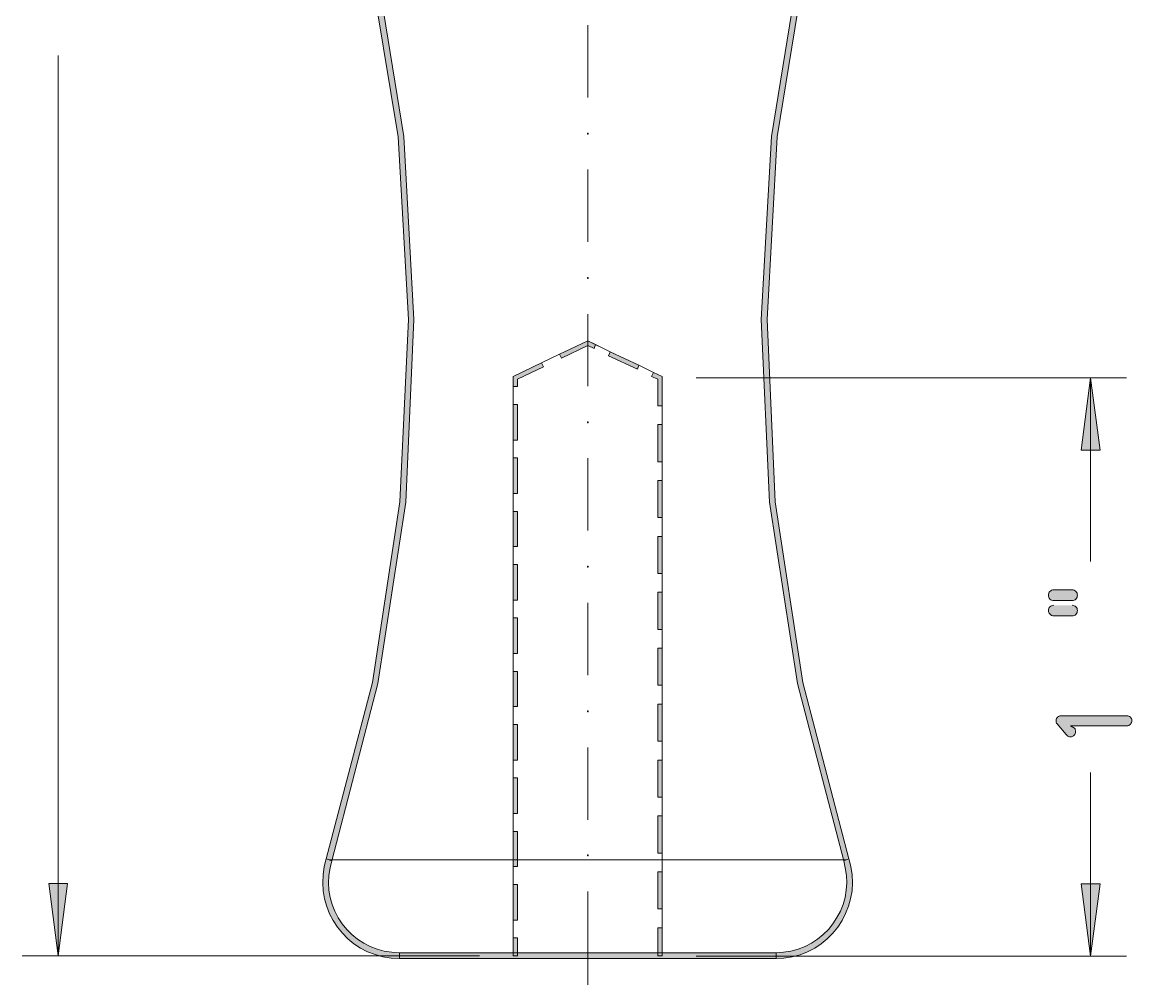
# Model space of a CAD drawing. Header units: inches. Extents: x -1525 to 612, y 0 to 1008.
# Drawn here: x 89.2 to 227.4, y 363.1 to 482.2 of the extents above; entities that cross this region are included whole.
import ezdxf

# ---------------------------------------------------------------- set-up
doc = ezdxf.new("R2010")
doc.units = ezdxf.units.IN
doc.header["$MEASUREMENT"] = 0
doc.layers.add('Layer 1', color=7, linetype='Continuous', lineweight=0)

# ---------------------------------------------------------------- blocks, each defined once
blk = doc.blocks.new('Block_33')
at = {"layer": 'Layer 1', "true_color": 0x000000, "transparency": 33554687}
h = blk.add_hatch(color=18, dxfattribs=at)
h.dxf.hatch_style = 2
h.paths.add_polyline_path([(127.08, 378), (127.8, 377.76), (133.5, 399.84), (136.98, 422.4), (138, 445.14), (136.74, 467.94), (133.08, 490.44), (132.36, 490.26), (136.02, 467.88), (137.34, 445.14), (136.26, 422.46), (132.84, 399.96), (127.08, 378)])
h = blk.add_hatch(color=18, dxfattribs=at)
h.dxf.hatch_style = 2
h.paths.add_polyline_path([(186.9, 490.26), (186.18, 490.44), (182.52, 467.94), (181.26, 445.14), (182.28, 422.4), (185.76, 399.84), (191.52, 377.76), (192.18, 378), (186.42, 399.96), (183, 422.46), (181.98, 445.14), (183.24, 467.88), (186.9, 490.26)])
h = blk.add_hatch(color=18, dxfattribs=at)
h.dxf.hatch_style = 2
edge = h.paths.add_edge_path()
edge.add_spline(control_points=[(150.36, 365.94), (150.36, 365.94), (150.9, 365.94), (150.9, 365.94), (150.9, 365.94), (150.9, 368.16), (150.9, 368.16), (150.9, 368.16), (150.36, 368.16), (150.36, 368.16), (150.36, 368.16), (150.36, 370.38), (150.36, 370.38), (150.36, 370.38), (150.9, 370.38), (150.9, 370.38), (150.9, 370.38), (150.9, 374.82), (150.9, 374.82), (150.9, 374.82), (150.36, 374.82), (150.36, 374.82), (150.36, 374.82), (150.36, 377.04), (150.36, 377.04), (150.36, 377.04), (150.9, 377.04), (150.9, 377.04), (150.9, 377.04), (150.9, 381.42), (150.9, 381.42), (150.9, 381.42), (150.36, 381.42), (150.36, 381.42), (150.36, 381.42), (150.36, 383.64), (150.36, 383.64), (150.36, 383.64), (150.9, 383.64), (150.9, 383.64), (150.9, 383.64), (150.9, 388.08), (150.9, 388.08), (150.9, 388.08), (150.36, 388.08), (150.36, 388.08), (150.36, 388.08), (150.36, 390.3), (150.36, 390.3), (150.36, 390.3), (150.9, 390.3), (150.9, 390.3), (150.9, 390.3), (150.9, 394.74), (150.9, 394.74), (150.9, 394.74), (150.36, 394.74), (150.36, 394.74), (150.36, 394.74), (150.36, 396.96), (150.36, 396.96), (150.36, 396.96), (150.9, 396.96), (150.9, 396.96), (150.9, 396.96), (150.9, 401.34), (150.9, 401.34), (150.9, 401.34), (150.36, 401.34), (150.36, 401.34), (150.36, 401.34), (150.36, 403.56), (150.36, 403.56), (150.36, 403.56), (150.9, 403.56), (150.9, 403.56), (150.9, 403.56), (150.9, 408), (150.9, 408), (150.9, 408), (150.36, 408), (150.36, 408), (150.36, 408), (150.36, 410.22), (150.36, 410.22), (150.36, 410.22), (150.9, 410.22), (150.9, 410.22), (150.9, 410.22), (150.9, 414.66), (150.9, 414.66), (150.9, 414.66), (150.36, 414.66), (150.36, 414.66), (150.36, 414.66), (150.36, 416.88), (150.36, 416.88), (150.36, 416.88), (150.9, 416.88), (150.9, 416.88), (150.9, 416.88), (150.9, 421.26), (150.9, 421.26), (150.9, 421.26), (150.36, 421.26), (150.36, 421.26), (150.36, 421.26), (150.36, 423.48), (150.36, 423.48), (150.36, 423.48), (150.9, 423.48), (150.9, 423.48), (150.9, 423.48), (150.9, 427.92), (150.9, 427.92), (150.9, 427.92), (150.36, 427.92), (150.36, 427.92), (150.36, 427.92), (150.36, 430.14), (150.36, 430.14), (150.36, 430.14), (150.9, 430.14), (150.9, 430.14), (150.9, 430.14), (150.9, 434.58), (150.9, 434.58), (150.9, 434.58), (150.36, 434.58), (150.36, 434.58), (150.36, 434.58), (150.36, 436.8), (150.36, 436.8), (150.36, 436.8), (150.9, 436.8), (150.9, 436.8), (150.9, 436.8), (150.9, 437.7), (150.9, 437.7), (150.9, 437.7), (154.14, 439.26), (154.14, 439.26), (154.14, 439.26), (153.9, 439.74), (153.9, 439.74), (153.9, 439.74), (156.12, 440.82), (156.12, 440.82), (156.12, 440.82), (156.36, 440.34), (156.36, 440.34), (156.36, 440.34), (159.66, 441.9), (159.66, 441.9), (159.66, 441.9), (160.44, 441.54), (160.44, 441.54), (160.44, 441.54), (160.62, 442.02), (160.62, 442.02), (160.62, 442.02), (162.42, 441.12), (162.42, 441.12), (162.42, 441.12), (162.24, 440.64), (162.24, 440.64), (162.24, 440.64), (165.84, 438.96), (165.84, 438.96), (165.84, 438.96), (166.02, 439.44), (166.02, 439.44), (166.02, 439.44), (167.82, 438.54), (167.82, 438.54), (167.82, 438.54), (167.58, 438.06), (167.58, 438.06), (167.58, 438.06), (168.36, 437.7), (168.36, 437.7), (168.36, 437.7), (168.36, 434.4), (168.36, 434.4), (168.36, 434.4), (168.9, 434.4), (168.9, 434.4), (168.9, 434.4), (168.9, 432.06), (168.9, 432.06), (168.9, 432.06), (168.36, 432.06), (168.36, 432.06), (168.36, 432.06), (168.36, 427.44), (168.36, 427.44), (168.36, 427.44), (168.9, 427.44), (168.9, 427.44), (168.9, 427.44), (168.9, 425.1), (168.9, 425.1), (168.9, 425.1), (168.36, 425.1), (168.36, 425.1), (168.36, 425.1), (168.36, 420.48), (168.36, 420.48), (168.36, 420.48), (168.9, 420.48), (168.9, 420.48), (168.9, 420.48), (168.9, 418.14), (168.9, 418.14), (168.9, 418.14), (168.36, 418.14), (168.36, 418.14), (168.36, 418.14), (168.36, 413.52), (168.36, 413.52), (168.36, 413.52), (168.9, 413.52), (168.9, 413.52), (168.9, 413.52), (168.9, 411.18), (168.9, 411.18), (168.9, 411.18), (168.36, 411.18), (168.36, 411.18), (168.36, 411.18), (168.36, 406.56), (168.36, 406.56), (168.36, 406.56), (168.9, 406.56), (168.9, 406.56), (168.9, 406.56), (168.9, 404.22), (168.9, 404.22), (168.9, 404.22), (168.36, 404.22), (168.36, 404.22), (168.36, 404.22), (168.36, 399.6), (168.36, 399.6), (168.36, 399.6), (168.9, 399.6), (168.9, 399.6), (168.9, 399.6), (168.9, 397.26), (168.9, 397.26), (168.9, 397.26), (168.36, 397.26), (168.36, 397.26), (168.36, 397.26), (168.36, 392.64), (168.36, 392.64), (168.36, 392.64), (168.9, 392.64), (168.9, 392.64), (168.9, 392.64), (168.9, 390.3), (168.9, 390.3), (168.9, 390.3), (168.36, 390.3), (168.36, 390.3), (168.36, 390.3), (168.36, 385.68), (168.36, 385.68), (168.36, 385.68), (168.9, 385.68), (168.9, 385.68), (168.9, 385.68), (168.9, 383.34), (168.9, 383.34), (168.9, 383.34), (168.36, 383.34), (168.36, 383.34), (168.36, 383.34), (168.36, 378.72), (168.36, 378.72), (168.36, 378.72), (168.9, 378.72), (168.9, 378.72), (168.9, 378.72), (168.9, 376.38), (168.9, 376.38), (168.9, 376.38), (168.36, 376.38), (168.36, 376.38), (168.36, 376.38), (168.36, 371.76), (168.36, 371.76), (168.36, 371.76), (168.9, 371.76), (168.9, 371.76), (168.9, 371.76), (168.9, 369.42), (168.9, 369.42), (168.9, 369.42), (168.36, 369.42), (168.36, 369.42), (168.36, 369.42), (168.36, 365.94), (168.36, 365.94), (168.36, 365.94), (168.9, 365.94), (168.9, 365.94), (168.9, 365.94), (168.9, 369.42), (168.9, 369.42), (168.9, 391.08), (168.9, 412.74), (168.9, 434.4), (168.9, 434.4), (168.9, 438.06), (168.9, 438.06), (168.9, 438.06), (167.82, 438.54), (167.82, 438.54), (167.82, 438.54), (166.02, 439.44), (166.02, 439.44), (166.02, 439.44), (162.42, 441.12), (162.42, 441.12), (162.42, 441.12), (159.66, 442.5), (159.66, 442.5), (159.66, 442.5), (156.12, 440.82), (156.12, 440.82), (156.12, 440.82), (153.9, 439.74), (153.9, 439.74), (153.9, 439.74), (150.36, 438.06), (150.36, 438.06), (150.36, 438.06), (150.36, 436.8), (150.36, 436.8), (150.36, 413.92), (150.36, 391.04), (150.36, 368.16), (150.36, 368.16), (150.36, 365.94), (150.36, 365.94)], knot_values=[0, 0, 0, 0, 1, 1, 1, 2, 2, 2, 3, 3, 3, 4, 4, 4, 5, 5, 5, 6, 6, 6, 7, 7, 7, 8, 8, 8, 9, 9, 9, 10, 10, 10, 11, 11, 11, 12, 12, 12, 13, 13, 13, 14, 14, 14, 15, 15, 15, 16, 16, 16, 17, 17, 17, 18, 18, 18, 19, 19, 19, 20, 20, 20, 21, 21, 21, 22, 22, 22, 23, 23, 23, 24, 24, 24, 25, 25, 25, 26, 26, 26, 27, 27, 27, 28, 28, 28, 29, 29, 29, 30, 30, 30, 31, 31, 31, 32, 32, 32, 33, 33, 33, 34, 34, 34, 35, 35, 35, 36, 36, 36, 37, 37, 37, 38, 38, 38, 39, 39, 39, 40, 40, 40, 41, 41, 41, 42, 42, 42, 43, 43, 43, 44, 44, 44, 45, 45, 45, 46, 46, 46, 47, 47, 47, 48, 48, 48, 49, 49, 49, 50, 50, 50, 51, 51, 51, 52, 52, 52, 53, 53, 53, 54, 54, 54, 55, 55, 55, 56, 56, 56, 57, 57, 57, 58, 58, 58, 59, 59, 59, 60, 60, 60, 61, 61, 61, 62, 62, 62, 63, 63, 63, 64, 64, 64, 65, 65, 65, 66, 66, 66, 67, 67, 67, 68, 68, 68, 69, 69, 69, 70, 70, 70, 71, 71, 71, 72, 72, 72, 73, 73, 73, 74, 74, 74, 75, 75, 75, 76, 76, 76, 77, 77, 77, 78, 78, 78, 79, 79, 79, 80, 80, 80, 81, 81, 81, 82, 82, 82, 83, 83, 83, 84, 84, 84, 85, 85, 85, 86, 86, 86, 87, 87, 87, 88, 88, 88, 89, 89, 89, 90, 90, 90, 91, 91, 91, 92, 92, 92, 93, 93, 93, 94, 94, 94, 95, 95, 95, 96, 96, 96, 97, 97, 97, 98, 98, 98, 99, 99, 99, 100, 100, 100, 101, 101, 101, 102, 102, 102, 103, 103, 103, 104, 104, 104, 105, 105, 105, 106, 106, 106, 107, 107, 107, 108, 108, 108, 109, 109, 109, 110, 110, 110, 111, 111, 111, 112, 112, 112, 113, 113, 113, 114, 114, 114, 115, 115, 115, 115], degree=3, periodic=0)
edge.add_line((150.36, 365.94), (150.36, 365.94))
for points in [[(222.24, 428.88), (222.24, 437.88), (221.1, 428.88), (223.44, 428.88), (222.24, 437.88), (222.24, 428.88)], [(93.72, 374.94), (93.72, 365.94), (94.86, 374.94), (92.52, 374.94), (93.72, 365.94), (93.72, 374.94)], [(222.24, 374.88), (222.24, 365.88), (223.44, 374.88), (221.1, 374.88), (222.24, 365.88), (222.24, 374.88)]]:
    blk.add_hatch(color=18, dxfattribs=at).paths.add_polyline_path(points)
h = blk.add_hatch(color=18, dxfattribs=at)
h.dxf.hatch_style = 2
edge = h.paths.add_edge_path()
edge.add_spline(control_points=[(218.1, 394.8), (217.98, 394.92), (217.98, 395.04), (217.98, 395.16), (217.98, 395.28), (217.98, 395.4), (218.04, 395.46), (218.16, 395.7), (218.34, 395.82), (218.64, 395.82), (218.64, 395.82), (226.8, 395.82), (226.8, 395.82), (226.98, 395.82), (227.1, 395.76), (227.22, 395.64), (227.34, 395.52), (227.4, 395.4), (227.4, 395.22), (227.4, 395.04), (227.34, 394.86), (227.22, 394.74), (227.1, 394.62), (226.98, 394.56), (226.8, 394.56), (226.8, 394.56), (219.78, 394.56), (219.78, 394.56), (219.78, 394.56), (220.26, 394.26), (220.26, 394.26), (220.38, 394.14), (220.38, 394.02), (220.38, 393.84), (220.38, 393.78), (220.38, 393.78), (220.38, 393.72), (220.38, 393.54), (220.26, 393.42), (220.14, 393.3), (220.02, 393.24), (219.9, 393.18), (219.78, 393.18), (219.78, 393.18), (219.66, 393.18), (219.66, 393.18), (219.48, 393.24), (219.36, 393.3), (219.24, 393.48), (219.24, 393.48), (218.1, 394.8), (218.1, 394.8)], knot_values=[0, 0, 0, 0, 1, 1, 1, 2, 2, 2, 3, 3, 3, 4, 4, 4, 5, 5, 5, 6, 6, 6, 7, 7, 7, 8, 8, 8, 9, 9, 9, 10, 10, 10, 11, 11, 11, 12, 12, 12, 13, 13, 13, 14, 14, 14, 15, 15, 15, 16, 16, 16, 17, 17, 17, 17], degree=3, periodic=0)
edge = h.paths.add_edge_path()
edge.add_spline(control_points=[(219.96, 411.48), (220.14, 411.48), (220.32, 411.42), (220.44, 411.3), (220.56, 411.18), (220.62, 411), (220.62, 410.82), (220.62, 410.64), (220.56, 410.46), (220.44, 410.34), (220.32, 410.22), (220.14, 410.16), (219.96, 410.16), (219.96, 410.16), (217.68, 410.16), (217.68, 410.16), (217.5, 410.16), (217.32, 410.22), (217.2, 410.34), (217.08, 410.52), (217.02, 410.64), (217.02, 410.82), (217.02, 411), (217.08, 411.18), (217.2, 411.3), (217.32, 411.42), (217.5, 411.48), (217.68, 411.48), (217.68, 411.48), (219.96, 411.48), (219.96, 411.48)], knot_values=[0, 0, 0, 0, 1, 1, 1, 2, 2, 2, 3, 3, 3, 4, 4, 4, 5, 5, 5, 6, 6, 6, 7, 7, 7, 8, 8, 8, 9, 9, 9, 10, 10, 10, 10], degree=3, periodic=0)
edge = h.paths.add_edge_path()
edge.add_spline(control_points=[(219.96, 409.56), (220.14, 409.56), (220.32, 409.5), (220.44, 409.38), (220.56, 409.26), (220.62, 409.08), (220.62, 408.9), (220.62, 408.72), (220.56, 408.6), (220.44, 408.42), (220.32, 408.3), (220.14, 408.24), (219.96, 408.24), (219.96, 408.24), (217.68, 408.24), (217.68, 408.24), (217.5, 408.24), (217.32, 408.3), (217.2, 408.48), (217.08, 408.6), (217.02, 408.72), (217.02, 408.9), (217.02, 409.08), (217.08, 409.26), (217.2, 409.38), (217.32, 409.5), (217.5, 409.56), (217.68, 409.56)], knot_values=[0, 0, 0, 0, 1, 1, 1, 2, 2, 2, 3, 3, 3, 4, 4, 4, 5, 5, 5, 6, 6, 6, 7, 7, 7, 8, 8, 8, 9, 9, 9, 9], degree=3, periodic=0)
edge.add_line((217.68, 409.56), (219.96, 409.56))
h = blk.add_hatch(color=18, dxfattribs=at)
h.dxf.hatch_style = 2
edge = h.paths.add_edge_path()
edge.add_spline(control_points=[(127.8, 377.76), (127.8, 377.76), (127.08, 378), (127.08, 378), (127.08, 378), (126.84, 377.04), (126.84, 377.04), (125.7, 371.54), (129.57, 366.22), (135.18, 365.64), (135.18, 365.64), (136.2, 365.58), (136.2, 365.58), (136.2, 365.58), (136.2, 366.3), (136.2, 366.3), (136.2, 366.3), (135.24, 366.36), (135.24, 366.36), (130.17, 366.81), (126.45, 371.89), (127.56, 376.86), (127.56, 376.86), (127.8, 377.76), (127.8, 377.76)], knot_values=[0, 0, 0, 0, 1, 1, 1, 2, 2, 2, 3, 3, 3, 4, 4, 4, 5, 5, 5, 6, 6, 6, 7, 7, 7, 8, 8, 8, 8], degree=3, periodic=0)
edge.add_line((127.8, 377.76), (127.8, 377.76))
h = blk.add_hatch(color=18, dxfattribs=at)
h.dxf.hatch_style = 2
edge = h.paths.add_edge_path()
edge.add_spline(control_points=[(183.12, 366.3), (183.12, 366.3), (183.12, 365.58), (183.12, 365.58), (183.12, 365.58), (184.08, 365.64), (184.08, 365.64), (189.68, 366.17), (193.57, 371.58), (192.42, 377.04), (192.42, 377.04), (192.18, 378), (192.18, 378), (192.18, 378), (191.52, 377.76), (191.52, 377.76), (191.52, 377.76), (191.7, 376.86), (191.7, 376.86), (192.83, 371.89), (189.1, 366.82), (184.02, 366.36), (184.02, 366.36), (183.12, 366.3), (183.12, 366.3)], knot_values=[0, 0, 0, 0, 1, 1, 1, 2, 2, 2, 3, 3, 3, 4, 4, 4, 5, 5, 5, 6, 6, 6, 7, 7, 7, 8, 8, 8, 8], degree=3, periodic=0)
edge.add_line((183.12, 366.3), (183.12, 366.3))
h = blk.add_hatch(color=18, dxfattribs=at)
h.dxf.hatch_style = 2
h.paths.add_polyline_path([(136.2, 365.58), (159.66, 365.58), (159.66, 366.3), (136.2, 366.3)])
h = blk.add_hatch(color=18, dxfattribs=at)
h.dxf.hatch_style = 2
h.paths.add_polyline_path([(159.66, 365.58), (183.12, 365.58), (183.12, 366.3), (159.66, 366.3)])
at = {"layer": 'Layer 1', "color": 18, "lineweight": 9, "true_color": 0x000000}
for p, q in [((159.66, 472.8), (159.66, 481.8)), ((93.72, 374.94), (93.72, 478.02)), ((159.66, 454.8), (159.66, 463.8)), ((159.66, 436.86), (159.66, 445.8)), ((166.02, 439.44), (162.42, 441.12)), ((173.16, 437.88), (226.74, 437.88)), ((150.36, 434.58), (150.36, 430.14)), ((168.9, 427.44), (168.9, 432.06)), ((222.24, 428.88), (222.24, 415.02)), ((150.36, 427.92), (150.36, 423.48)), ((159.66, 418.86), (159.66, 427.86)), ((168.9, 420.48), (168.9, 425.1)), ((150.36, 421.26), (150.36, 416.88)), ((168.9, 413.52), (168.9, 418.14)), ((150.36, 414.66), (150.36, 410.22)), ((168.9, 406.56), (168.9, 411.18)), ((159.66, 400.86), (159.66, 409.86)), ((150.36, 408), (150.36, 403.56)), ((168.9, 399.6), (168.9, 404.22)), ((150.36, 401.34), (150.36, 396.96)), ((168.9, 392.64), (168.9, 397.26)), ((150.36, 394.74), (150.36, 390.3)), ((159.66, 382.86), (159.66, 391.86)), ((168.9, 385.68), (168.9, 390.3)), ((222.24, 374.88), (222.24, 388.74)), ((150.36, 388.08), (150.36, 383.64)), ((168.9, 378.72), (168.9, 383.34)), ((150.36, 381.42), (150.36, 377.04)), ((159.66, 377.88), (127.44, 377.88)), ((191.82, 377.88), (159.66, 377.88)), ((168.9, 371.76), (168.9, 376.38)), ((150.36, 374.82), (150.36, 370.38)), ((159.66, 361.44), (159.66, 373.92)), ((150.36, 368.16), (150.36, 365.94)), ((146.16, 365.94), (89.22, 365.94)), ((173.16, 365.88), (226.74, 365.88))]:
    blk.add_line(p, q, dxfattribs=at)
at = {"layer": 'Layer 1'}
for points in [[(127.08, 378), (127.8, 377.76), (133.5, 399.84), (136.98, 422.4), (138, 445.14), (136.74, 467.94), (133.08, 490.44), (132.36, 490.26), (136.02, 467.88), (137.34, 445.14), (136.26, 422.46), (132.84, 399.96), (127.08, 378)], [(186.9, 490.26), (186.18, 490.44), (182.52, 467.94), (181.26, 445.14), (182.28, 422.4), (185.76, 399.84), (191.52, 377.76), (192.18, 378), (186.42, 399.96), (183, 422.46), (181.98, 445.14), (183.24, 467.88), (186.9, 490.26)], [(222.24, 428.88), (222.24, 437.88), (221.1, 428.88), (223.44, 428.88), (222.24, 437.88), (222.24, 428.88)], [(93.72, 374.94), (93.72, 365.94), (94.86, 374.94), (92.52, 374.94), (93.72, 365.94), (93.72, 374.94)], [(222.24, 374.88), (222.24, 365.88), (223.44, 374.88), (221.1, 374.88), (222.24, 365.88), (222.24, 374.88)]]:
    blk.add_lwpolyline(points, dxfattribs=at)
at = {"layer": 'Layer 1', "color": 18, "lineweight": 9, "true_color": 0x000000}
for points in [[(127.08, 378), (127.8, 377.76), (133.5, 399.84), (136.98, 422.4), (138, 445.14), (136.74, 467.94), (133.08, 490.44), (132.36, 490.26), (136.02, 467.88), (137.34, 445.14), (136.26, 422.46), (132.84, 399.96), (127.08, 378)], [(186.9, 490.26), (186.18, 490.44), (182.52, 467.94), (181.26, 445.14), (182.28, 422.4), (185.76, 399.84), (191.52, 377.76), (192.18, 378), (186.42, 399.96), (183, 422.46), (181.98, 445.14), (183.24, 467.88), (186.9, 490.26)], [(160.62, 442.02), (159.66, 442.5), (156.12, 440.82)], [(156.12, 440.82), (156.36, 440.34), (159.66, 441.9), (160.44, 441.54), (160.62, 442.02)], [(162.42, 441.12), (162.24, 440.64), (165.84, 438.96), (166.02, 439.44)], [(150.36, 436.8), (150.9, 436.8), (150.9, 437.7), (154.14, 439.26), (153.9, 439.74)], [(153.9, 439.74), (150.36, 438.06), (150.36, 436.8)], [(167.82, 438.54), (167.58, 438.06), (168.36, 437.7), (168.36, 434.4), (168.9, 434.4)], [(168.9, 434.4), (168.9, 438.06), (167.82, 438.54)], [(222.24, 437.88), (221.1, 428.88), (223.44, 428.88), (222.24, 437.88)], [(150.36, 430.14), (150.9, 430.14), (150.9, 434.58), (150.36, 434.58)], [(168.9, 432.06), (168.36, 432.06), (168.36, 427.44), (168.9, 427.44)], [(150.36, 423.48), (150.9, 423.48), (150.9, 427.92), (150.36, 427.92)], [(168.9, 425.1), (168.36, 425.1), (168.36, 420.48), (168.9, 420.48)], [(150.36, 416.88), (150.9, 416.88), (150.9, 421.26), (150.36, 421.26)], [(168.9, 418.14), (168.36, 418.14), (168.36, 413.52), (168.9, 413.52)], [(150.36, 410.22), (150.9, 410.22), (150.9, 414.66), (150.36, 414.66)], [(168.9, 411.18), (168.36, 411.18), (168.36, 406.56), (168.9, 406.56)], [(150.36, 403.56), (150.9, 403.56), (150.9, 408), (150.36, 408)], [(168.9, 404.22), (168.36, 404.22), (168.36, 399.6), (168.9, 399.6)], [(150.36, 396.96), (150.9, 396.96), (150.9, 401.34), (150.36, 401.34)], [(168.9, 397.26), (168.36, 397.26), (168.36, 392.64), (168.9, 392.64)], [(150.36, 390.3), (150.9, 390.3), (150.9, 394.74), (150.36, 394.74)], [(168.9, 390.3), (168.36, 390.3), (168.36, 385.68), (168.9, 385.68)], [(150.36, 383.64), (150.9, 383.64), (150.9, 388.08), (150.36, 388.08)], [(168.9, 383.34), (168.36, 383.34), (168.36, 378.72), (168.9, 378.72)], [(150.36, 377.04), (150.9, 377.04), (150.9, 381.42), (150.36, 381.42)], [(168.9, 376.38), (168.36, 376.38), (168.36, 371.76), (168.9, 371.76)], [(93.72, 365.94), (94.86, 374.94), (92.52, 374.94), (93.72, 365.94)], [(150.36, 370.38), (150.9, 370.38), (150.9, 374.82), (150.36, 374.82)], [(222.24, 365.88), (223.44, 374.88), (221.1, 374.88), (222.24, 365.88)], [(150.36, 365.94), (150.9, 365.94), (150.9, 368.16), (150.36, 368.16)]]:
    blk.add_lwpolyline(points, dxfattribs=at)
for points in [[(159.72, 468.24), (159.6, 468.24), (159.6, 468.36), (159.72, 468.36)], [(159.72, 450.24), (159.6, 450.24), (159.6, 450.36), (159.72, 450.36)], [(159.72, 432.3), (159.6, 432.3), (159.6, 432.42), (159.72, 432.42)], [(159.72, 414.3), (159.6, 414.3), (159.6, 414.42), (159.72, 414.42)], [(159.72, 396.3), (159.6, 396.3), (159.6, 396.42), (159.72, 396.42)], [(159.72, 378.36), (159.6, 378.36), (159.6, 378.48), (159.72, 378.48)], [(168.9, 369.42), (168.36, 369.42), (168.36, 365.94), (168.9, 365.94)], [(136.2, 365.58), (159.66, 365.58), (159.66, 366.3), (136.2, 366.3)], [(159.66, 365.58), (183.12, 365.58), (183.12, 366.3), (159.66, 366.3)]]:
    blk.add_lwpolyline(points, close=True, dxfattribs=at)
at = {"layer": 'Layer 1'}
for points in [[(136.2, 365.58), (159.66, 365.58), (159.66, 366.3), (136.2, 366.3)], [(159.66, 365.58), (183.12, 365.58), (183.12, 366.3), (159.66, 366.3)]]:
    blk.add_lwpolyline(points, close=True, dxfattribs=at)
for points, knots in [([(150.36, 365.94), (150.36, 365.94), (150.9, 365.94), (150.9, 365.94), (150.9, 365.94), (150.9, 368.16), (150.9, 368.16), (150.9, 368.16), (150.36, 368.16), (150.36, 368.16), (150.36, 368.16), (150.36, 370.38), (150.36, 370.38), (150.36, 370.38), (150.9, 370.38), (150.9, 370.38), (150.9, 370.38), (150.9, 374.82), (150.9, 374.82), (150.9, 374.82), (150.36, 374.82), (150.36, 374.82), (150.36, 374.82), (150.36, 377.04), (150.36, 377.04), (150.36, 377.04), (150.9, 377.04), (150.9, 377.04), (150.9, 377.04), (150.9, 381.42), (150.9, 381.42), (150.9, 381.42), (150.36, 381.42), (150.36, 381.42), (150.36, 381.42), (150.36, 383.64), (150.36, 383.64), (150.36, 383.64), (150.9, 383.64), (150.9, 383.64), (150.9, 383.64), (150.9, 388.08), (150.9, 388.08), (150.9, 388.08), (150.36, 388.08), (150.36, 388.08), (150.36, 388.08), (150.36, 390.3), (150.36, 390.3), (150.36, 390.3), (150.9, 390.3), (150.9, 390.3), (150.9, 390.3), (150.9, 394.74), (150.9, 394.74), (150.9, 394.74), (150.36, 394.74), (150.36, 394.74), (150.36, 394.74), (150.36, 396.96), (150.36, 396.96), (150.36, 396.96), (150.9, 396.96), (150.9, 396.96), (150.9, 396.96), (150.9, 401.34), (150.9, 401.34), (150.9, 401.34), (150.36, 401.34), (150.36, 401.34), (150.36, 401.34), (150.36, 403.56), (150.36, 403.56), (150.36, 403.56), (150.9, 403.56), (150.9, 403.56), (150.9, 403.56), (150.9, 408), (150.9, 408), (150.9, 408), (150.36, 408), (150.36, 408), (150.36, 408), (150.36, 410.22), (150.36, 410.22), (150.36, 410.22), (150.9, 410.22), (150.9, 410.22), (150.9, 410.22), (150.9, 414.66), (150.9, 414.66), (150.9, 414.66), (150.36, 414.66), (150.36, 414.66), (150.36, 414.66), (150.36, 416.88), (150.36, 416.88), (150.36, 416.88), (150.9, 416.88), (150.9, 416.88), (150.9, 416.88), (150.9, 421.26), (150.9, 421.26), (150.9, 421.26), (150.36, 421.26), (150.36, 421.26), (150.36, 421.26), (150.36, 423.48), (150.36, 423.48), (150.36, 423.48), (150.9, 423.48), (150.9, 423.48), (150.9, 423.48), (150.9, 427.92), (150.9, 427.92), (150.9, 427.92), (150.36, 427.92), (150.36, 427.92), (150.36, 427.92), (150.36, 430.14), (150.36, 430.14), (150.36, 430.14), (150.9, 430.14), (150.9, 430.14), (150.9, 430.14), (150.9, 434.58), (150.9, 434.58), (150.9, 434.58), (150.36, 434.58), (150.36, 434.58), (150.36, 434.58), (150.36, 436.8), (150.36, 436.8), (150.36, 436.8), (150.9, 436.8), (150.9, 436.8), (150.9, 436.8), (150.9, 437.7), (150.9, 437.7), (150.9, 437.7), (154.14, 439.26), (154.14, 439.26), (154.14, 439.26), (153.9, 439.74), (153.9, 439.74), (153.9, 439.74), (156.12, 440.82), (156.12, 440.82), (156.12, 440.82), (156.36, 440.34), (156.36, 440.34), (156.36, 440.34), (159.66, 441.9), (159.66, 441.9), (159.66, 441.9), (160.44, 441.54), (160.44, 441.54), (160.44, 441.54), (160.62, 442.02), (160.62, 442.02), (160.62, 442.02), (162.42, 441.12), (162.42, 441.12), (162.42, 441.12), (162.24, 440.64), (162.24, 440.64), (162.24, 440.64), (165.84, 438.96), (165.84, 438.96), (165.84, 438.96), (166.02, 439.44), (166.02, 439.44), (166.02, 439.44), (167.82, 438.54), (167.82, 438.54), (167.82, 438.54), (167.58, 438.06), (167.58, 438.06), (167.58, 438.06), (168.36, 437.7), (168.36, 437.7), (168.36, 437.7), (168.36, 434.4), (168.36, 434.4), (168.36, 434.4), (168.9, 434.4), (168.9, 434.4), (168.9, 434.4), (168.9, 432.06), (168.9, 432.06), (168.9, 432.06), (168.36, 432.06), (168.36, 432.06), (168.36, 432.06), (168.36, 427.44), (168.36, 427.44), (168.36, 427.44), (168.9, 427.44), (168.9, 427.44), (168.9, 427.44), (168.9, 425.1), (168.9, 425.1), (168.9, 425.1), (168.36, 425.1), (168.36, 425.1), (168.36, 425.1), (168.36, 420.48), (168.36, 420.48), (168.36, 420.48), (168.9, 420.48), (168.9, 420.48), (168.9, 420.48), (168.9, 418.14), (168.9, 418.14), (168.9, 418.14), (168.36, 418.14), (168.36, 418.14), (168.36, 418.14), (168.36, 413.52), (168.36, 413.52), (168.36, 413.52), (168.9, 413.52), (168.9, 413.52), (168.9, 413.52), (168.9, 411.18), (168.9, 411.18), (168.9, 411.18), (168.36, 411.18), (168.36, 411.18), (168.36, 411.18), (168.36, 406.56), (168.36, 406.56), (168.36, 406.56), (168.9, 406.56), (168.9, 406.56), (168.9, 406.56), (168.9, 404.22), (168.9, 404.22), (168.9, 404.22), (168.36, 404.22), (168.36, 404.22), (168.36, 404.22), (168.36, 399.6), (168.36, 399.6), (168.36, 399.6), (168.9, 399.6), (168.9, 399.6), (168.9, 399.6), (168.9, 397.26), (168.9, 397.26), (168.9, 397.26), (168.36, 397.26), (168.36, 397.26), (168.36, 397.26), (168.36, 392.64), (168.36, 392.64), (168.36, 392.64), (168.9, 392.64), (168.9, 392.64), (168.9, 392.64), (168.9, 390.3), (168.9, 390.3), (168.9, 390.3), (168.36, 390.3), (168.36, 390.3), (168.36, 390.3), (168.36, 385.68), (168.36, 385.68), (168.36, 385.68), (168.9, 385.68), (168.9, 385.68), (168.9, 385.68), (168.9, 383.34), (168.9, 383.34), (168.9, 383.34), (168.36, 383.34), (168.36, 383.34), (168.36, 383.34), (168.36, 378.72), (168.36, 378.72), (168.36, 378.72), (168.9, 378.72), (168.9, 378.72), (168.9, 378.72), (168.9, 376.38), (168.9, 376.38), (168.9, 376.38), (168.36, 376.38), (168.36, 376.38), (168.36, 376.38), (168.36, 371.76), (168.36, 371.76), (168.36, 371.76), (168.9, 371.76), (168.9, 371.76), (168.9, 371.76), (168.9, 369.42), (168.9, 369.42), (168.9, 369.42), (168.36, 369.42), (168.36, 369.42), (168.36, 369.42), (168.36, 365.94), (168.36, 365.94), (168.36, 365.94), (168.9, 365.94), (168.9, 365.94), (168.9, 365.94), (168.9, 369.42), (168.9, 369.42), (168.9, 391.08), (168.9, 412.74), (168.9, 434.4), (168.9, 434.4), (168.9, 438.06), (168.9, 438.06), (168.9, 438.06), (167.82, 438.54), (167.82, 438.54), (167.82, 438.54), (166.02, 439.44), (166.02, 439.44), (166.02, 439.44), (162.42, 441.12), (162.42, 441.12), (162.42, 441.12), (159.66, 442.5), (159.66, 442.5), (159.66, 442.5), (156.12, 440.82), (156.12, 440.82), (156.12, 440.82), (153.9, 439.74), (153.9, 439.74), (153.9, 439.74), (150.36, 438.06), (150.36, 438.06), (150.36, 438.06), (150.36, 436.8), (150.36, 436.8), (150.36, 413.92), (150.36, 391.04), (150.36, 368.16), (150.36, 368.16), (150.36, 365.94), (150.36, 365.94)], [0, 0, 0, 0, 1, 1, 1, 2, 2, 2, 3, 3, 3, 4, 4, 4, 5, 5, 5, 6, 6, 6, 7, 7, 7, 8, 8, 8, 9, 9, 9, 10, 10, 10, 11, 11, 11, 12, 12, 12, 13, 13, 13, 14, 14, 14, 15, 15, 15, 16, 16, 16, 17, 17, 17, 18, 18, 18, 19, 19, 19, 20, 20, 20, 21, 21, 21, 22, 22, 22, 23, 23, 23, 24, 24, 24, 25, 25, 25, 26, 26, 26, 27, 27, 27, 28, 28, 28, 29, 29, 29, 30, 30, 30, 31, 31, 31, 32, 32, 32, 33, 33, 33, 34, 34, 34, 35, 35, 35, 36, 36, 36, 37, 37, 37, 38, 38, 38, 39, 39, 39, 40, 40, 40, 41, 41, 41, 42, 42, 42, 43, 43, 43, 44, 44, 44, 45, 45, 45, 46, 46, 46, 47, 47, 47, 48, 48, 48, 49, 49, 49, 50, 50, 50, 51, 51, 51, 52, 52, 52, 53, 53, 53, 54, 54, 54, 55, 55, 55, 56, 56, 56, 57, 57, 57, 58, 58, 58, 59, 59, 59, 60, 60, 60, 61, 61, 61, 62, 62, 62, 63, 63, 63, 64, 64, 64, 65, 65, 65, 66, 66, 66, 67, 67, 67, 68, 68, 68, 69, 69, 69, 70, 70, 70, 71, 71, 71, 72, 72, 72, 73, 73, 73, 74, 74, 74, 75, 75, 75, 76, 76, 76, 77, 77, 77, 78, 78, 78, 79, 79, 79, 80, 80, 80, 81, 81, 81, 82, 82, 82, 83, 83, 83, 84, 84, 84, 85, 85, 85, 86, 86, 86, 87, 87, 87, 88, 88, 88, 89, 89, 89, 90, 90, 90, 91, 91, 91, 92, 92, 92, 93, 93, 93, 94, 94, 94, 95, 95, 95, 96, 96, 96, 97, 97, 97, 98, 98, 98, 99, 99, 99, 100, 100, 100, 101, 101, 101, 102, 102, 102, 103, 103, 103, 104, 104, 104, 105, 105, 105, 106, 106, 106, 107, 107, 107, 108, 108, 108, 109, 109, 109, 110, 110, 110, 111, 111, 111, 112, 112, 112, 113, 113, 113, 114, 114, 114, 115, 115, 115, 115]), ([(219.96, 411.48), (220.14, 411.48), (220.32, 411.42), (220.44, 411.3), (220.56, 411.18), (220.62, 411), (220.62, 410.82), (220.62, 410.64), (220.56, 410.46), (220.44, 410.34), (220.32, 410.22), (220.14, 410.16), (219.96, 410.16), (219.96, 410.16), (217.68, 410.16), (217.68, 410.16), (217.5, 410.16), (217.32, 410.22), (217.2, 410.34), (217.08, 410.52), (217.02, 410.64), (217.02, 410.82), (217.02, 411), (217.08, 411.18), (217.2, 411.3), (217.32, 411.42), (217.5, 411.48), (217.68, 411.48), (217.68, 411.48), (219.96, 411.48), (219.96, 411.48)], [0, 0, 0, 0, 1, 1, 1, 2, 2, 2, 3, 3, 3, 4, 4, 4, 5, 5, 5, 6, 6, 6, 7, 7, 7, 8, 8, 8, 9, 9, 9, 10, 10, 10, 10]), ([(219.96, 409.56), (220.14, 409.56), (220.32, 409.5), (220.44, 409.38), (220.56, 409.26), (220.62, 409.08), (220.62, 408.9), (220.62, 408.72), (220.56, 408.6), (220.44, 408.42), (220.32, 408.3), (220.14, 408.24), (219.96, 408.24), (219.96, 408.24), (217.68, 408.24), (217.68, 408.24), (217.5, 408.24), (217.32, 408.3), (217.2, 408.48), (217.08, 408.6), (217.02, 408.72), (217.02, 408.9), (217.02, 409.08), (217.08, 409.26), (217.2, 409.38), (217.32, 409.5), (217.5, 409.56), (217.68, 409.56)], [0, 0, 0, 0, 1, 1, 1, 2, 2, 2, 3, 3, 3, 4, 4, 4, 5, 5, 5, 6, 6, 6, 7, 7, 7, 8, 8, 8, 9, 9, 9, 9]), ([(218.1, 394.8), (217.98, 394.92), (217.98, 395.04), (217.98, 395.16), (217.98, 395.28), (217.98, 395.4), (218.04, 395.46), (218.16, 395.7), (218.34, 395.82), (218.64, 395.82), (218.64, 395.82), (226.8, 395.82), (226.8, 395.82), (226.98, 395.82), (227.1, 395.76), (227.22, 395.64), (227.34, 395.52), (227.4, 395.4), (227.4, 395.22), (227.4, 395.04), (227.34, 394.86), (227.22, 394.74), (227.1, 394.62), (226.98, 394.56), (226.8, 394.56), (226.8, 394.56), (219.78, 394.56), (219.78, 394.56), (219.78, 394.56), (220.26, 394.26), (220.26, 394.26), (220.38, 394.14), (220.38, 394.02), (220.38, 393.84), (220.38, 393.78), (220.38, 393.78), (220.38, 393.72), (220.38, 393.54), (220.26, 393.42), (220.14, 393.3), (220.02, 393.24), (219.9, 393.18), (219.78, 393.18), (219.78, 393.18), (219.66, 393.18), (219.66, 393.18), (219.48, 393.24), (219.36, 393.3), (219.24, 393.48), (219.24, 393.48), (218.1, 394.8), (218.1, 394.8)], [0, 0, 0, 0, 1, 1, 1, 2, 2, 2, 3, 3, 3, 4, 4, 4, 5, 5, 5, 6, 6, 6, 7, 7, 7, 8, 8, 8, 9, 9, 9, 10, 10, 10, 11, 11, 11, 12, 12, 12, 13, 13, 13, 14, 14, 14, 15, 15, 15, 16, 16, 16, 17, 17, 17, 17]), ([(127.8, 377.76), (127.8, 377.76), (127.08, 378), (127.08, 378), (127.08, 378), (126.84, 377.04), (126.84, 377.04), (125.7, 371.54), (129.57, 366.22), (135.18, 365.64), (135.18, 365.64), (136.2, 365.58), (136.2, 365.58), (136.2, 365.58), (136.2, 366.3), (136.2, 366.3), (136.2, 366.3), (135.24, 366.36), (135.24, 366.36), (130.17, 366.81), (126.45, 371.89), (127.56, 376.86), (127.56, 376.86), (127.8, 377.76), (127.8, 377.76)], [0, 0, 0, 0, 1, 1, 1, 2, 2, 2, 3, 3, 3, 4, 4, 4, 5, 5, 5, 6, 6, 6, 7, 7, 7, 8, 8, 8, 8]), ([(183.12, 366.3), (183.12, 366.3), (183.12, 365.58), (183.12, 365.58), (183.12, 365.58), (184.08, 365.64), (184.08, 365.64), (189.68, 366.17), (193.57, 371.58), (192.42, 377.04), (192.42, 377.04), (192.18, 378), (192.18, 378), (192.18, 378), (191.52, 377.76), (191.52, 377.76), (191.52, 377.76), (191.7, 376.86), (191.7, 376.86), (192.83, 371.89), (189.1, 366.82), (184.02, 366.36), (184.02, 366.36), (183.12, 366.3), (183.12, 366.3)], [0, 0, 0, 0, 1, 1, 1, 2, 2, 2, 3, 3, 3, 4, 4, 4, 5, 5, 5, 6, 6, 6, 7, 7, 7, 8, 8, 8, 8])]:
    blk.add_open_spline(points, degree=3, knots=knots, dxfattribs=at)
at = {"layer": 'Layer 1', "color": 18, "lineweight": 9, "true_color": 0x000000}
for points in [[(127.8, 377.76), (127.8, 377.76), (127.08, 378), (127.08, 378), (127.08, 378), (126.84, 377.04), (126.84, 377.04), (125.7, 371.54), (129.57, 366.22), (135.18, 365.64), (135.18, 365.64), (136.2, 365.58), (136.2, 365.58), (136.2, 365.58), (136.2, 366.3), (136.2, 366.3), (136.2, 366.3), (135.24, 366.36), (135.24, 366.36), (130.17, 366.81), (126.45, 371.89), (127.56, 376.86), (127.56, 376.86), (127.8, 377.76), (127.8, 377.76)], [(183.12, 366.3), (183.12, 366.3), (183.12, 365.58), (183.12, 365.58), (183.12, 365.58), (184.08, 365.64), (184.08, 365.64), (189.68, 366.17), (193.57, 371.58), (192.42, 377.04), (192.42, 377.04), (192.18, 378), (192.18, 378), (192.18, 378), (191.52, 377.76), (191.52, 377.76), (191.52, 377.76), (191.7, 376.86), (191.7, 376.86), (192.83, 371.89), (189.1, 366.82), (184.02, 366.36), (184.02, 366.36), (183.12, 366.3), (183.12, 366.3)]]:
    blk.add_open_spline(points, degree=3, knots=[0, 0, 0, 0, 1, 1, 1, 2, 2, 2, 3, 3, 3, 4, 4, 4, 5, 5, 5, 6, 6, 6, 7, 7, 7, 8, 8, 8, 8], dxfattribs=at)
blk = doc.blocks.new('Block_32')
at = {"layer": 'Layer 1'}
blk.add_blockref('Block_33', (0, 0), dxfattribs=at)

msp = doc.modelspace()

# ---------------------------------------------------------------- block references
at = {"layer": 'Layer 1'}
msp.add_blockref('Block_32', (0, 0), dxfattribs=at)

doc.saveas('drawing.dxf')
